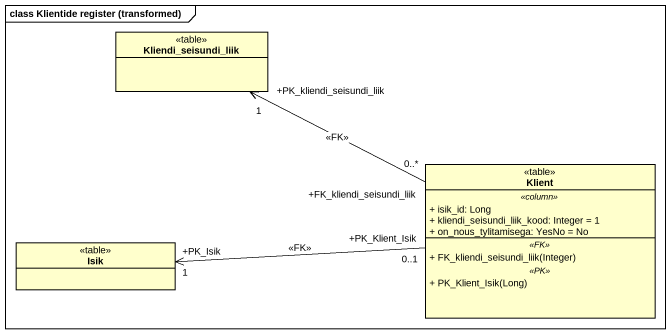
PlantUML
@startuml
mainframe class Klientide register (transformed)
hide circle
hide empty members
skinparam classAttributeIconSize 0
class Kliendi_seisundi_liik <<table>>
class Klient <<table>> {
  .. <<column>> ..
  + isik_id: Long
  + kliendi_seisundi_liik_kood: Integer = 1
  + on_nous_tylitamisega: YesNo = No
  .. <<FK>> ..
  + FK_kliendi_seisundi_liik(Integer)
  .. <<PK>> ..
  + PK_Klient_Isik(Long)
}
class Isik <<table>>
Klient "+FK_kliendi_seisundi_liik\n0..*" -left-> "+PK_kliendi_seisundi_liik\n1" Kliendi_seisundi_liik : <<FK>>
Klient "+PK_Klient_Isik\n0..1" -left-> "+PK_Isik\n1" Isik : <<FK>>
@enduml
